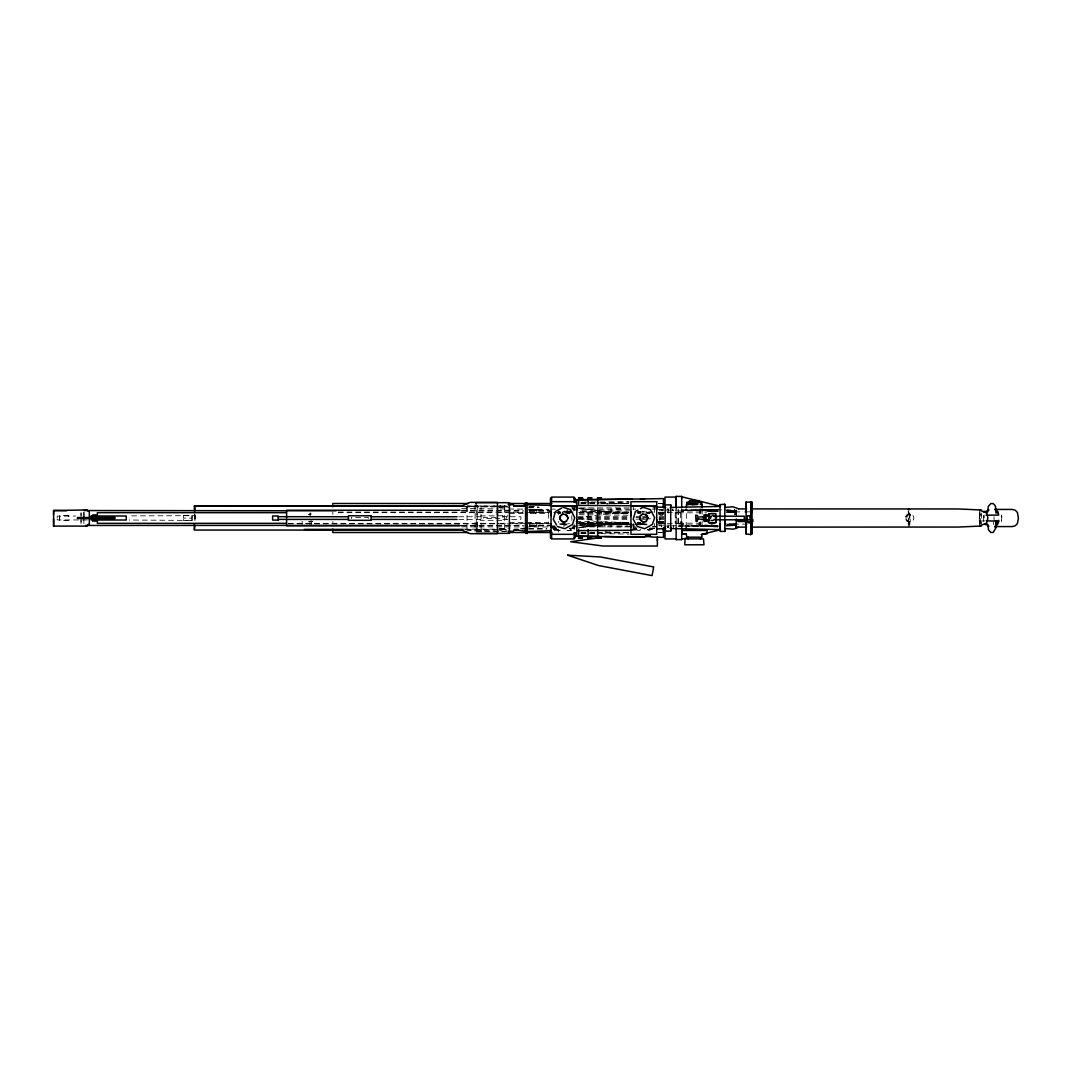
<?xml version="1.0" encoding="UTF-8"?>
<svg xmlns="http://www.w3.org/2000/svg" width="1072" height="1072" viewBox="0 0 1072 1072"><rect width="100%" height="100%" fill="white"/><g stroke="black" fill="none" stroke-linecap="round" stroke-linejoin="round"><path stroke-width="0.75" stroke-dasharray="5 3.75" d="M57.191 517.629L57.191 516.128L75.603 516.061M59.697 518.312L59.697 516.758M81.03 522.091L81.03 519.505M81.03 516.637L81.03 513.394M83.884 523.578L83.884 517.495M183.392 515.538L183.392 518.138L192.035 518.098L192.035 515.538L183.392 515.538L183.392 520.483L192.035 520.483L192.035 519.049M195.01 518.567L195.01 515.659L129.149 515.887M506.493 531.243L475.07 530.908L475.07 504.818L475.07 506.185L465.556 506.48L467.017 506.627L467.017 529.394L467.017 526.057M476.263 523.873L476.263 504.47M477.241 526.392L477.241 521.89M477.241 514.131L477.241 510.969M481.06 530.774L481.06 528.751M504.644 509.629L504.644 505.408M588.153 512.872L588.153 528.148L588.153 507.847M597.667 528.148L597.667 512.872M659.856 523.471L659.856 512.55M668.164 527.317L668.164 525.789L668.874 527.317M676.124 526.687L676.124 506.172M681.819 527.437L681.712 508.476M717.61 525.521L699.199 525.468L699.199 524.208M700.19 526.325L700.19 522.908M710.924 518.071L710.924 515.19M310.183 523.243L309.982 524.355L310.183 520.63M908.453 518.004L908.252 525.32L908.252 510.701M909.739 526.486L909.753 511.666L909.753 524.355M686.214 527.21L686.361 509.468M736.008 515.069L736.102 510.527L726.91 509.977M699.936 513.984L700.083 509.709L718.039 511.264M610.946 526.915L611.187 523.123L628.138 523.123M980.317 523.458L980.478 513.823M714.595 510.205L714.662 509.468L720.665 509.468M680.894 526.473L681.176 524.101L686.187 524.101L686.428 526.473M195.01 515.659L195.01 520.443L129.149 520.027M979.486 511.558L979.701 524.824M570.264 528.228L571.188 529.166L569.929 530.412L567.49 530.412M650.168 528.228L651.093 529.166L649.833 530.412L647.394 530.412M908.239 524.355L908.453 523.243L908.252 526.486M985.061 520.818L979.299 521.153L979.366 515.016L985.034 514.975M661.424 526.968L661.638 525.789M500.075 528.375L502.54 529.313L499.659 530.546M710.682 518.299L711.259 516.704M573.466 526.218L572.542 528.456L568.106 529.394M718.722 526.071L678.134 526.138L678.134 509.883L721.63 509.883M712.063 511.036L712.585 509.883L711.594 511.036M663.461 512.979L662.148 515.578L658.824 515.538M979.366 515.016L979.299 521.153M681.792 509.053L681.109 511.237L686.495 511.237L685.557 509.053M666.891 509.776L667.99 508.543M507.739 515.377L505.971 518.714L509.508 522.56L548.65 522.56L548.65 513.448L525.535 513.448M905.786 516.222L909.177 514.426M907.408 514.908L906.108 516.222L906.108 519.799L909.177 521.595L905.786 519.799M551.611 510.125L548.65 512.429L529.421 512.269M570.291 529.394L572.368 527.947M711.848 515.833L710.629 516.57L710.24 518.781L710.629 516.57L712.733 515.793M668.941 509.012L667.99 509.575L668.365 510.5M711.996 509.883L684.941 510.366L714.086 509.883M565.587 511.96L570.572 511.156M565.587 524.865L566.579 524.463L564.689 524.061L564.689 524.865L566.579 524.463L564.689 524.061M714.769 510.205L717.222 509.468L712.156 510.205M499.659 528.831L501.227 528.375M530.761 522.64L529.702 523.417L529.702 525.682M535.719 513.354L536.777 512.644L536.777 510.031C515.471 510.138 544.147 510.017 535.719 510.098M308.937 514.908L310.733 514.426M310.733 521.595L312.528 521.113M566.579 511.558L564.689 511.96L564.689 511.156L566.579 511.558L565.587 511.156M678.134 526.138L686.723 525.642L686 525.28L684.941 525.655L714.086 526.138M476.263 531.712L506.172 531.591M577.339 517.897L609.754 513.568L627.857 513.568M578.96 527.839L609.754 523.726L627.857 523.726L609.754 523.806L577.339 528.054M712.518 510.205L718.937 509.468M729.724 524.623L727.834 524.798L735.593 524.784L727.834 524.798L734.039 524.811M733.704 511.398C741.234 511.049 722.193 511.116 729.724 511.398M725.382 526.138L734.575 525.575L726.722 526.044M553.326 528.121L556.582 527.933M633.23 528.121L636.487 527.933M631.877 530.265L639.89 529.823M647.89 529.38L655.903 528.938M617.284 526.915L633.686 526.459M562.385 511.96L568.575 511.826M642.289 511.96L646.925 511.867M575.945 521.448L628.795 522.399L579.255 523.538L628.795 523.471M658.516 521.836L663.461 521.729M579.255 522.989L628.795 522.506M628.795 523.659L579.255 524.556L628.795 523.873M658.516 523.123L663.461 523.042L662.148 521.34L663.461 523.042L658.516 522.935M580.93 502.741L599.194 502.42M600.856 502.393L629.09 501.91L584.253 502.085M637.049 523.752L640.346 523.712M631.167 529.648L640.748 529.541M647.14 529.461L655.113 529.38M717.476 509.883L684.941 510.245L718.722 509.95M530.761 525.963L529.702 525.923L536.777 525.91L536.777 523.377L535.719 522.667M568.575 511.759L557.748 511.92M639.193 511.853L646.925 511.773M567.021 512.885L570.116 512.858L567.021 512.791M637.652 512.965L640.962 512.898M646.925 512.885L650.021 512.858L646.925 512.791M628.795 522.694L579.255 523.136L637.384 524.369L579.269 523.23M637.049 522.627L640.346 522.6M663.461 522.386L658.516 522.439L663.461 522.332M526.218 523.752L548.65 523.565M637.652 522.989L640.748 522.962M567.021 524.007L559.289 524.074L567.021 524.221M646.925 524.007L639.193 524.074L646.925 524.221M529.407 525.95L548.65 525.789M686.723 525.642L684.941 525.655L711.996 526.138L686.723 525.709M604.916 524.824L629.117 524.664M553.326 528.724L556.582 528.71M569.647 528.63L574.538 528.59L574.538 526.928M636.487 528.71L633.23 528.724L633.23 526.928M649.552 528.63L654.443 528.59L654.443 526.928M580.903 533.146L595.764 533.052M597.412 533.039L628.795 532.838M717.61 510.527L699.199 510.62L718.374 511.733M725.985 510.5L734.347 510.46L736.424 514.989M573.212 512.054L567.021 512.081L570.116 512.027M653.116 512.054L646.925 512.081L650.021 512.027M640.748 523.23L637.652 523.042L640.962 523.123M729.724 511.223L735.593 511.197L727.834 511.223L735.593 511.237M502.929 519.397L520.898 519.344L520.898 516.758L502.929 516.677M580.903 503.518L599.06 503.478M600.722 503.478L628.795 503.425M580.903 532.704L595.764 532.677M597.412 532.677L628.795 532.623M627.857 503.411L606.511 503.84L627.857 503.478M659.106 503.411L662.389 503.411M659.106 503.478L664.037 503.478M499.659 505.475L502.54 506.708L500.075 507.646M466.883 506.064L498.654 506.064M500.329 506.064L507.016 506.064M464.457 506.627L507.927 506.627M529.528 506.627L538.01 506.627M464.94 506.895L495.05 506.895M496.725 506.895L508.436 506.895M528.496 506.895L538.533 506.895M499.163 507.485L508.061 507.485M528.67 507.485L539.323 507.485M571.523 507.9L631.247 507.9M652.821 507.9L656.131 507.9M552.026 509.093L555.376 509.093M572.086 509.12L635.683 509.12M652.352 509.106L659.146 509.106M663.38 509.374L661.772 510.299M658.168 509.602L662.831 509.602M573.185 510.125L631.247 510.125M461.576 510.232L523.257 510.232M529.89 510.232L549.896 510.232M659.092 510.218L664.479 510.299M666.596 510.218L676.124 510.218M672.224 510.5L673.377 510.5L672.68 509.012M678.656 511.036L716.056 511.036M571.416 511.116L564.301 511.116L564.301 510.312M728.317 511.223L735.111 511.223M667.24 511.438L668.901 511.438M565.185 511.558L567.972 511.558M566.163 511.96L570.572 511.96M710.334 511.84L718.776 511.84M726.052 511.893L743.231 511.893M744.665 511.893L749.73 511.84M338.27 512.027L523.257 512.175M529.89 512.027L549.896 512.175M567.021 512.376L570.13 512.376M578.96 508.168L609.754 512.282L627.857 512.202M637.719 512.282L641.016 512.202M659.106 512.282L664.037 512.202M553.581 512.496L562.947 512.496M566.297 512.496L570.25 512.496M578.572 512.496L628.567 512.496M646.523 512.496L650.248 512.671M658.57 512.496L681.712 512.55M338.216 512.671L495.438 512.671M497.1 512.671L507.136 512.671M508.811 512.671L523.86 512.671M525.535 512.671L548.958 512.671M667.333 512.764L668.901 512.764M678.63 512.805L706.622 512.805M628.138 512.898L611.187 512.898L610.946 509.106M646.51 512.898L649.846 512.898M659.87 512.898L665.417 512.898M566.056 513.086L569.299 513.086M509.508 513.448L524.181 513.448M659.106 513.568L664.037 513.568M909.82 513.917L907.234 514.466L905.21 518.004L907.234 521.555L909.82 522.104A4.1 4.047 90 0 0 913.317 515.967A4.1 4.047 90 0 0 906.309 515.967A4.1 4.047 90 0 0 909.82 522.104M458.709 516.758L480.189 516.758M578.183 516.865L627.696 516.865M635.951 516.865L640.895 516.865M642.557 516.865L647.501 516.865M659.052 516.865L664.01 516.865M578.183 517.2L627.696 517.2M635.951 517.2L640.895 517.2M642.557 517.2L647.501 517.2M659.052 517.2L664.01 517.2M496.443 517.401L483.418 517.401L483.418 518.62L499.699 518.62M578.183 518.808L627.696 518.808M639.247 518.808L644.205 518.808M645.853 518.808L650.798 518.808M659.052 518.808L664.01 518.808M578.183 519.143L627.696 519.143M635.951 519.143L640.895 519.143M642.557 519.143L647.501 519.143M659.052 519.143L664.01 519.143M458.709 519.397L480.189 519.397M309.486 521.407L311.979 521.407M578.344 522.345L602.29 522.345L602.29 525.025L578.344 525.025M627.857 522.439L609.754 522.439L577.339 518.111M659.106 522.439L664.037 522.439M659.87 523.123L665.417 523.123M288.046 523.337L498.775 523.337M500.45 523.337L510.486 523.337M512.161 523.337L527.21 523.337M528.885 523.337L548.958 523.337M678.63 523.216L703.312 523.216M578.572 523.525L628.567 523.525M658.57 523.525L681.712 523.471M567.798 523.659L569.567 523.659M734.481 523.672L728.076 523.672L728.076 524.53L735.111 524.53M288.529 523.846L523.257 523.846M529.89 523.994L549.896 523.846M578.867 524.061L601.767 524.061L601.379 526.044L578.867 525.521M724.806 524.114L747.452 524.114M565.185 524.463L566.579 524.463M564.301 524.905L567.155 524.905M728.317 524.798L734.695 524.798M666.891 525.119L670.536 525.119M678.656 524.985L707.399 524.985M461.483 525.36L523.297 525.347M529.983 525.334L550.03 525.334M461.576 525.789L523.257 525.789M529.89 525.789L549.896 525.789M659.092 525.789L665.029 525.789M676.124 525.789L667.776 525.789L667.642 527.571L668.58 527.571M551.611 525.883L554.934 525.883M573.185 525.883L627.937 525.883M629.586 525.883L634.57 525.883M717.168 525.816L712.344 525.816L717.222 526.553L714.582 526.553L714.475 525.816M684.552 526.325L717.985 526.325M552.026 526.901L555.376 526.901M572.1 526.901L635.669 526.875M652.406 526.875L659.039 526.915M717.985 526.982L702.361 526.325M551.611 528.107L556.596 528.107M569.245 528.228L574.847 528.107M632.909 528.107L636.232 528.107M649.498 528.107L654.483 528.107M499.163 528.536L508.061 528.536M520.469 528.536L527.035 528.536M528.67 528.536L546.787 528.536M553.206 528.536L556.542 528.536M569.259 528.536L574.083 528.536M463.278 529.126L498.4 529.126M500.061 529.126L508.436 529.126M521.809 529.126L526.821 529.126M528.496 529.126L546.894 529.126M553.581 529.126L556.931 529.126M499.659 529.313L502.54 529.313M465.945 529.394L506.279 529.394M553.031 529.394L559.758 529.394M466.883 530.064L495.304 530.064M496.979 530.064L507.016 530.064M560.388 530.412L557.909 530.412L556.676 529.166M640.292 530.412L637.813 530.412L636.58 529.166M554.144 530.627L560.549 530.627M566.954 530.627L574.967 530.627M627.857 532.596L604.889 531.886M659.106 532.596L664.037 532.516M686.723 510.379L678.134 509.883M461.483 510.942L523.297 511.022M529.983 511.022L550.03 511.049M87.314 519.96L57.191 519.907L57.191 516.128M461.603 526.821L495.05 526.888M496.725 526.888L523.484 526.942M525.159 526.955L548.569 526.995M550.244 527.009L556.931 527.022M579.255 512.403L628.795 512.537M637.049 512.55L640.346 512.563L637.049 512.403M725.985 525.535L734.347 525.561M637.652 512.751L640.748 512.764M557.748 512.751L560.844 512.764M579.255 513.247L628.795 513.488L579.255 512.51M658.516 513.649L663.461 513.676M637.652 523.873L640.748 523.886M729.724 524.798L734.119 524.811M580.903 502.862L599.06 502.969M600.722 502.982L628.795 503.157M635.951 524.757L647.14 524.851M656.721 524.918L663.099 524.958M529.407 510.058L548.65 510.218M461.603 508.49L498.4 508.878M500.061 508.892L526.821 509.16M528.496 509.187L548.569 509.388M637.652 511.92L640.748 511.947M637.652 513.019L640.748 513.046M557.748 513.019L560.844 513.046M579.269 514.681L628.996 515.217M564.689 511.491L567.798 511.545M628.795 512.054L579.255 511.237L628.795 512.242M637.049 512.188L640.346 512.242M646.952 512.349L650.248 512.403M575.945 523.431L634.061 524.342M635.723 524.369L640.587 524.034M580.93 533.266L599.221 533.575M600.883 533.601L629.13 534.097M658.516 512.831L663.461 512.925M658.516 514.225L663.461 514.332M639.193 523.967L646.925 524.141M559.289 523.967L567.021 524.141M725.154 509.883L736.102 510.527M726.36 512.202L734.347 512.671L726.186 511.96M652.888 526.258L656.024 526.526M577.339 507.954L609.754 512.202M604.889 531.953L609.754 532.596M465.556 529.541L475.07 530.908M530.761 513.381L529.702 512.59L529.702 510.339M499.659 507.177L501.227 507.646M603.107 523.498L604.916 524.288L604.916 528.014M672.466 509.2L673.189 510.527M311.269 523.23L311.483 524.355L311.269 520.617M666.891 526.245L667.99 527.478M711.594 524.985L712.585 526.138L712.063 524.985M572.542 507.565L573.466 509.803M735.901 513.984L736.772 516.114M993.221 522.064L993.583 524.556M668.432 509.696L668.539 510.527M994.025 516.704L994.159 521.193M700.083 509.709L700.19 513.26M302.116 521.287L302.197 524.57M310.183 512.778L310.183 516.704M981.443 513.207L981.443 524.422M979.929 511.84L979.929 524.181M736.223 509.91L736.223 514.882M702.133 509.468L702.133 514.305M702.133 520.764L702.133 527.21M700.19 508.584L700.19 511.666M700.19 521.756L700.19 524.315M699.199 522.345L699.199 525.468M681.819 521.702L681.819 525.548M681.712 519.371L681.712 527.236M680.613 512.805L680.613 523.216M678.134 509.776L678.134 526.245M676.124 508.436L676.124 525.99M675.226 512.496L675.226 523.525M654.443 507.471L654.443 512.55M654.443 523.458L654.443 526.566M633.23 507.351L633.23 509.481M633.23 523.431L633.23 526.526M597.667 507.847L597.667 527.906M574.538 507.471L574.538 509.441M574.163 507.297L574.163 510.366M574.163 524.503L574.163 532.623M571.845 515.619L571.845 520.402M567.168 509.093L567.168 512.362M563.899 523.645L563.899 526.982M558.606 510.044L558.606 514.493M558.606 521.528L558.606 522.546M558.606 529.126L558.606 532.087M504.644 506.748L504.644 532.637M481.06 505.408L481.06 529.273M481.06 530.613L481.06 531.873M477.241 505.247L477.241 524.771M477.241 525.052L477.241 532.637M476.263 523.618L476.263 532.181M467.017 506.627L467.017 513.649M368.232 518.62L368.232 517.401L351.388 517.401L351.388 518.62M332.816 511.987L332.816 514.493M332.816 521.528L332.816 522.546M194.943 514.011L194.943 522.01M194.367 514.024L194.367 520.791M192.035 515.538L192.035 520.483M81.03 512.563L81.03 515.471M81.03 519.384L81.03 523.726M673.457 525.789L673.444 527.317L673.444 525.789M734.36 509.522L734.36 514.493L734.36 509.522M983.453 516.369C983.64 530.439 985.007 510.366 983.453 516.369M1001.838 516.918L1001.476 521.3L1001.342 515.016L1001.838 516.918M620.554 508.677L620.299 509.602L615.033 509.602L614.913 508.677L620.554 508.677M310.733 513.917L308.682 514.466A4.1 4.1 0 0 1 312.783 514.466L310.733 513.917M312.783 521.555L308.682 521.555A4.1 4.1 0 0 0 312.783 521.555M560.844 512.001L557.748 512.068L560.844 512.108M640.748 512.001L637.652 512.068L640.748 512.108M663.461 521.327L658.516 521.421L663.461 521.327M640.346 523.458L637.049 523.511L640.346 523.444M663.461 523.377L658.516 523.458L663.461 523.377M560.844 512.939L557.748 512.965L560.844 512.885M502.929 515.779L480.189 515.927L480.189 520.322L502.929 520.322L502.929 515.779M661.813 532.637L658.516 532.65L661.813 532.57M536.911 525.441L529.581 525.481L529.581 526.526L536.911 526.553L536.911 525.441M661.813 503.371L658.516 503.384L661.813 503.371M536.911 509.468L529.581 509.481L529.581 510.567L536.911 510.58L536.911 509.468M495.304 506.225L466.883 506.198L495.304 506.198M507.016 506.225L496.979 506.225L507.016 506.212M735.111 511.491L728.076 511.491L728.076 512.349L735.111 512.349L735.111 511.491M910.249 514.614L907.743 514.614L907.743 521.407L910.249 521.407L910.249 514.614M68.34 515.511L59.697 515.511L59.697 520.51L68.34 520.51L68.34 515.511M641.016 523.726L637.719 523.726L641.016 523.806M664.037 523.726L659.106 523.726L664.037 523.806M663.461 512.617L658.516 512.604L663.461 512.617M536.469 525.923L535.719 525.923L536.469 525.923M650.021 513.126L646.925 513.099L650.021 513.086M570.116 513.126L567.021 513.099L570.116 513.086M663.461 523.029L662.148 521.407L663.461 523.042M908.453 512.778L908.239 511.666L908.44 512.764"/><path stroke-width="1.5" d="M87.368 526.097L53.6 526.097L53.6 510.513L87.368 509.924M83.884 517.495L83.884 512.563M89.338 524.047L89.338 511.96M476.263 503.84L476.263 502.674L509.414 502.674L509.414 504.416M497.448 513.689L497.448 533.655L470.018 533.655L462.957 530.573M497.448 505.448L497.448 502.366L470.018 502.366L462.957 505.448M476.263 533.347L509.414 533.347L509.414 531.591M509.414 528.858L509.414 512.135M509.414 507.646L509.414 502.674M525.535 531.524L525.535 502.942L527.116 502.942L527.116 533.481L525.535 533.079L525.535 524.824M551.048 527.357L551.048 523.9M551.048 515.712L551.048 512.121M575.945 533.173L575.945 536.201L640.6 537.112L650.436 536.442M576.816 522.439L576.816 519.397M576.816 509.146L576.816 507.686M578.652 537.822L582.511 538.104L578.652 538.305L578.652 529.555M578.652 500.838L578.652 497.703L582.511 497.984L582.511 498.855M588.153 537.822L592.012 538.104L588.153 538.305L588.153 537.152M588.153 500.838L588.153 497.703L592.012 497.984L588.153 498.185M597.667 537.822L601.526 538.064L597.667 538.305L597.667 529.555M597.667 503.987L597.667 497.703L601.526 498.024L597.667 498.185M630.952 527.357L630.952 523.9M630.952 515.712L630.952 512.121M656.721 522.439L656.721 519.397M656.721 509.146L656.721 507.686M657.377 540.543L657.377 538.975M657.377 538.064L657.377 537.313M663.461 528.885L663.461 537.42L651.977 537.032L645.411 535.317L650.329 536.04M663.461 507.847L663.461 503.384M664.037 531.859L664.037 530.627M664.037 506.976L664.037 505.368M665.189 527.277L665.189 531.122L670.724 531.122L670.724 527.277M676.124 538.935L665.002 538.935L665.189 504.899L670.724 504.899L670.724 531.122M681.712 538.868L681.712 539.618L676.124 539.618L676.124 538.868M676.124 506.962L676.124 496.403L681.712 496.403L681.712 498.225M681.712 507.257L681.712 496.403M708.766 522.278L708.766 514.292M715.922 521.729L715.922 513.743L708.766 513.743L708.766 514.841M724.806 507.002L724.806 504.242L720.049 504.604L720.049 531.417L724.806 531.417L724.806 530.037M724.806 524.945L724.806 504.242M736.223 518.888L736.223 528.389L732.926 529.139L724.806 528.603M750.748 533.333L750.748 534.606L746.085 533.95L746.085 502.071L752.048 502.232L752.048 512.47M750.293 518.004L750.293 516.423L750.293 519.598M750.748 529.742L750.748 501.91M750.748 533.789L752.048 533.789L752.048 502.232M686.201 530.439L686.214 527.21M686.375 507.86L686.402 504.631L697.376 504.389L692.15 504.631M750.762 520.094L750.802 515.833L747.318 515.833L747.01 520.094M996.102 520.952L995.446 526.352M996.424 521.247L995.955 527.799L993.235 532.436L990.756 532.436L988.558 529.943L987.647 524.181M998.367 523.096L998.555 520.255M751.499 521.501L751.392 522.345L746.501 522.345L746.916 521.501M706.18 515.297L706.059 520.121M987.754 510.486L988.371 506.399L990.756 503.585L993.235 503.585L995.231 505.756L996.236 510.486M701.745 537.193L702.2 534.325L707.038 533.923L707.038 530.439L681.98 530.439L681.98 533.923L686.321 534.325L686.844 537.193L701.745 537.193L700.458 538.868M697.416 518.151L697.269 518.955L704.116 519.371M697.872 518.553L697.269 521.3L696.009 521.3L695.701 515.163L697.658 515.565M997.268 524.114L995.191 527.571M997.094 522.627L996.625 524.369L997.777 524.369M708.632 515.86L708.632 520.161M689.082 502.178L689.591 500.637L698.931 500.637L699.668 502.178M987.299 512.51L987.915 511.13L982.823 511.625M562.907 514.011L560.361 515.94L559.879 518.741L561.634 521.407L563.939 522.198L566.431 521.287L568.133 518.004L565.534 514.118M642.811 514.011L640.265 515.94L639.783 518.741L641.538 521.407L643.843 522.198L646.336 521.287L648.037 518.004L645.438 514.118M987.312 510.942L989.081 509.924M714.689 519.357L712.96 520.55L710.991 520.349M566.431 521.287L563.403 522.091L560.267 519.652L560.361 515.94L562.867 514.011L566.686 515.069L568.133 518.004M646.336 521.287L643.307 522.091L640.172 519.652L640.265 515.94L642.771 514.011L646.59 515.069L648.037 518.004M561.808 507.994L555.443 511.491L553.313 519.317L556.569 525.039M637.894 510.098L635.348 511.491L633.217 519.317L637.291 526.473L644.701 528.71L652.325 524.503L654.67 517.722L650.382 509.535L642.986 507.284L640.44 508.691M738.501 527.143L736.223 528.389L736.223 523.511M87.931 524.449L89.164 524.664L87.931 524.731M574.163 538.077L575.222 537.755L575.222 532.784M551.557 537.755L550.485 538.077L550.485 530.158M681.712 539.229L688.184 537.648M701.128 534.486L720.545 529.729M981.443 526.017L958.475 527.049L751.66 527.116M88.239 524.838L89.164 524.664M698.086 503.8L686.777 503.8L686.83 502.178L701.517 502.178L701.651 503.8L700.19 504.081L702.133 504.631L702.133 507.86M979.929 525.722L986.682 523.056L987.902 518.004L986.682 512.965L979.929 510.285M598.243 537.876L570.679 541.722L603.107 546.023L657.377 546.023L657.377 537.233M724.806 507.418L732.926 506.801L738.501 508.744M527.116 531.551L550.941 530.627M714.595 523.458L710.91 523.618L708.177 522.171M697.296 517.106L704.063 516.717M631.877 530.265L578.17 530.627M578.652 498.185L582.511 497.984M707.373 521.273L704.116 521.407L703.487 517.441L704.09 514.855L707.373 514.748M665.699 528.657L657.257 528.898M670.295 528.509L717.57 529.581L720.049 529.273L720.049 523.833M640.533 499.016L663.461 498.587L663.461 507.123M575.945 502.822L575.945 499.807L644.553 498.922M575.945 499.807L632.252 499.123M573.6 506.48L576.816 506.44L551.048 505.756L576.816 506.399M653.505 506.48L656.721 506.44L630.952 505.756L656.721 506.399M986.28 515.203L998.809 515.056M508.141 504.711L513.099 504.698L514.962 506.225L522.667 505.957L521.742 506.225L525.535 504.47L525.535 502.942M736.719 527.129L746.675 527.116M676.124 497.086L665.002 497.086L665.002 506.895M574.163 498.855L575.222 498.855M468.29 503.505L332.816 503.505L332.816 506.895M508.436 503.505L551.919 503.505M701.651 503.8L700.619 503.8L700.86 504.631L702.133 504.631M550.941 505.394L527.116 504.818M578.17 505.394L631.877 505.729M463.546 506.064L194.367 506.064L194.367 511.076M513.702 506.064L523.726 506.064M994.829 509.441L1012.303 509.441L1015.264 510.245L1017.408 512.429L1018.4 518.245L1017.408 523.578L1015.264 525.776L1012.303 526.58L994.829 526.58M908.252 509.535L909.739 509.535M459.995 510.232L286.613 510.232L286.613 518.004M286.371 512.671L97.378 512.671L97.378 514.922L92.54 514.922M709.423 516.208L704.572 516.208L704.572 519.799L709.423 519.799M715.185 516.208L744.33 516.208L744.33 519.799L715.185 519.799M371.18 516.758L457.061 516.758M115.026 517.521L77.385 517.521L77.385 518.5L115.026 518.5M278.171 519.397L348.44 519.397M371.18 519.397L457.061 519.397M92.54 521.086L97.378 521.086L97.378 523.337L286.371 523.337M708.766 522.707L715.922 522.707M714.287 523.23L710.401 523.23L710.321 522.412M85.559 525.454L459.808 525.36M459.995 525.789L286.613 525.789L286.613 519.451M304.435 529.394L462.809 529.394M514.627 529.394L517.977 529.394M461.871 530.064L194.367 530.064L194.367 524.034M513.702 530.064L517.039 530.064M663.943 530.895L664.72 530.895L664.72 528.55M468.29 532.503L332.816 532.503L332.816 529.126M508.436 532.503L551.919 532.503M682.462 533.923L686.402 533.923M738.38 508.892L746.675 508.905M751.66 508.905L958.475 508.959L981.443 510.004M83.884 510.527L336.166 510.808M278.171 516.677L348.44 516.758M508.141 531.27L513.099 531.323L514.962 529.702L525.535 531.189M599.127 536.482L575.945 536.201L575.945 533.856M604.099 536.536L644.285 537.112M665.699 507.378L657.257 507.043M670.295 507.445L720.049 506.44M986.441 520.871L998.93 521.126M66.504 510.795L53.6 510.513L53.6 514.413M985.088 524.543L987.701 524.891M664.694 530.158L665.565 530.318M681.712 496.792L720.545 506.292M987.553 525.883L988.96 526.312M551.557 498.266L550.485 497.944L550.485 505.863M563.081 507.284L570.478 509.535L574.766 517.722L572.421 524.503L564.797 528.71L557.386 526.473M574.163 497.944L575.222 498.266L575.222 501.575M194.367 529.327L194.943 525.213M712.8 515.431L714.689 516.664L713.215 515.538M687.34 503.8L687.755 504.631M715.547 515.337L716.645 518.004M997.992 511.652L998.501 514.104M997.349 512.845L996.665 509.602L995.339 508.691L996.062 513.193M747.305 522.345L750.789 523.042L750.735 522.345M752.048 523.551L752.048 533.789M750.748 524.047L750.748 534.606M746.085 502.071L746.085 512.215M746.085 523.806L746.085 533.95M724.806 520.858L724.806 531.417M720.049 504.604L720.049 505.984M715.922 521.18L715.922 522.278M688.144 537.193L688.144 538.868M681.712 527.236L681.712 539.618M676.124 496.403L676.124 506.895M676.124 527.451L676.124 539.618M670.724 504.899L670.724 505.89M664.037 503.411L664.037 507.552M664.037 527.866L664.037 532.596M663.461 527.705L663.461 532.623M597.667 497.703L597.667 500.423M597.667 535.585L597.667 538.305M588.153 500.423L588.153 503.987M588.153 529.555L588.153 538.305M582.511 498.386L582.511 500.624M578.652 498.386L578.652 503.987M578.652 535.585L578.652 538.305M574.163 502.165L574.163 497.086L551.557 497.086L551.557 501.91M574.163 532.529L574.163 538.935L551.557 538.935L551.557 532.784M527.116 526.325L527.116 533.481M509.414 507.163L509.414 512.403M509.414 528.375L509.414 533.347M497.448 505.193L497.448 515.069M476.263 502.674L476.263 503.639M194.943 507.244L194.943 510.808M53.6 518.674L53.6 526.097M91.267 515.994L91.267 520.014L126.255 520.014L126.255 515.994L91.267 515.994M551.048 506.091L551.048 534.325L576.816 534.325L576.816 501.683L551.048 501.683L551.048 506.091M737.925 519.692L737.925 521.528L752.852 521.528L752.852 519.692L737.925 519.692M685.035 538.868L684.794 544.79L703.982 544.79L703.487 538.868L685.035 538.868M567.664 555.202L598.699 565.587L652.057 575.597L653.679 566.954L600.32 556.944L567.664 555.189M88.239 511.17L89.164 511.357L88.239 511.17M656.721 501.683L630.952 501.683L630.952 534.325L656.721 534.325L656.721 501.683M463.546 506.198L194.367 506.064L463.546 506.185M523.726 506.239L513.702 506.225L523.726 506.225M371.18 515.779L348.44 515.779L348.44 520.322L371.18 520.322L371.18 515.779M278.171 520.081L272.623 520.081L272.623 515.94L278.171 516.021L278.171 520.081"/></g></svg>
